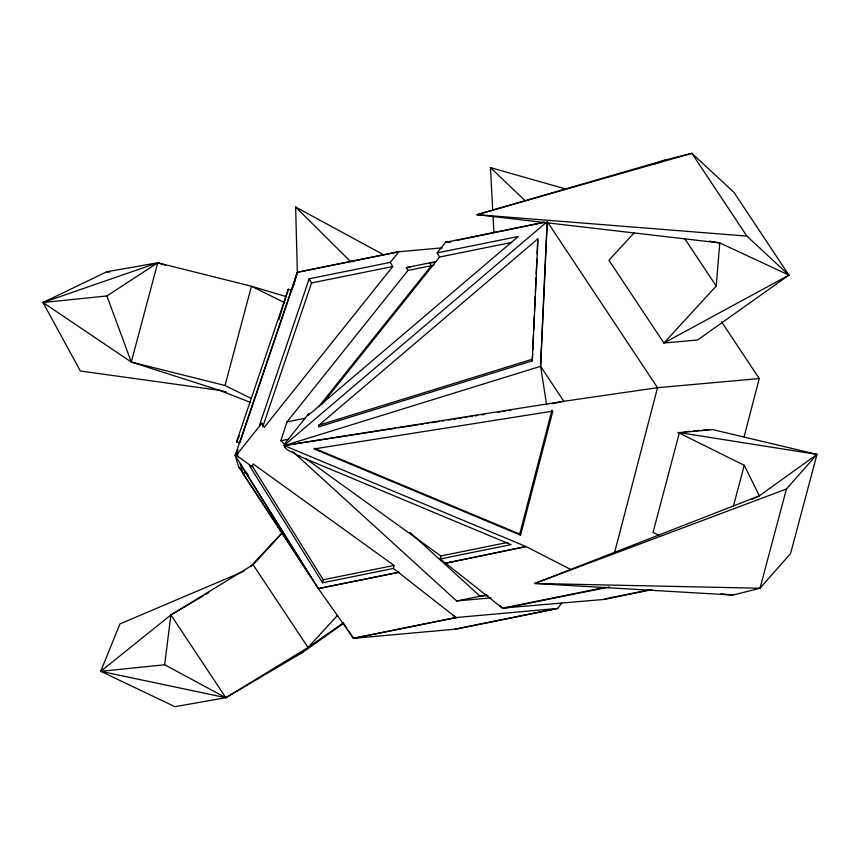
<?xml version="1.0" encoding="UTF-8"?>
<svg xmlns="http://www.w3.org/2000/svg" width="860" height="860" viewBox="0 0 860 860"><rect width="100%" height="100%" fill="white"/><g stroke="black" fill="none" stroke-linecap="round" stroke-linejoin="round"><path stroke-width="1.29" d="M532.275 360.877L538.016 238.672L318.91 425.173L318.587 426.904L532.275 360.877L532.577 354.18M532.759 350.171L533.415 335.443M533.662 330.089L534.264 316.695M534.501 311.341L535.167 296.614M535.35 292.604L536.006 277.877M536.188 273.856L536.855 259.139M537.091 253.775L537.693 240.392M546.616 404.77L540.596 366.306L547.304 221.686M744.061 436.88L759.251 378.561L657.524 387.699L563.816 401.287L540.596 366.306L547.1 221.729M634.196 232.759L608.945 260.247L663.899 343.022L716.208 286.058L719.766 242.918L709.188 241.165M343.269 623.586L302.731 652.364L225.847 697.707L164.647 664.769L170.903 614.943L253.087 564.73L282.875 532.286M393.396 568.449L322.608 582.779L249.464 465.668L252.453 466.894L253.087 463.873L394.041 565.428L393.396 568.449L456.101 617.544L353.46 638.324L318.34 588.584L238.747 467.087L235.189 455.456L297.345 272.287L295.636 207.045L383.796 254.861M321.941 404.286L439.546 257.043L437.138 252.894L518.3 236.468L308.16 415.348L308.697 413.703L284.789 443.631C281.951 451.005 297.065 452.166 299.269 457.412L299.699 455.402M322.608 582.779L323.252 579.758L252.238 466.055M609.514 586.939L502.992 608.525L440.223 558.968L440.858 555.958L306.418 459.089M520.547 535.189L314.029 448.92L552.84 411.134L520.547 535.189L519.719 534.071L552.012 410.016M614.663 552.292L657.524 387.699L548.046 222.794M250.615 402.458L219.708 390.365L131.29 362.038L157.745 262.784L251.464 286.251L286.111 296.592M251.099 398.427L225.019 385.495L251.464 286.251L284.66 302.709M293.357 286.541L297.141 272.319L398.814 251.743L442.406 247.83M733.279 506.551L744.276 465.303L677.884 432.376L817 454.381L790.555 553.625L760.004 588.24L732.924 595.066L534.759 583.456L759.369 495.822L817 454.381L712.746 429.613L679.4 432.612L653.052 532.415L659.05 535.393M786.448 488.996L760.004 588.24L534.759 583.456L786.448 488.996L817 454.381M291.637 290.153L297.442 272.276L292.207 288.842M278.833 319.78L288.326 289.207L291.604 290.207L239.811 442.846L236.532 441.857L288.326 289.207M318.34 588.584L398.76 572.308L318.34 588.584L235.189 455.456L237.51 455.101L237.973 453.102L261.87 423.185L264.278 427.334L392.73 266.525L390.322 262.364L398.814 251.743L297.345 272.287M284.767 444.362L280.812 440.761L286.971 421.916L407.973 270.427L433.977 265.159M285.24 447.308L284.165 445.544L284.789 443.631M390.322 262.364L309.159 278.801L259.483 425.206L261.87 423.185M262.741 426.829L311.567 282.951L309.159 278.801M342.914 623.178L308.031 647.494L225.847 697.707L174.902 706.683L100.749 671.316L119.948 623.909L244.089 571.169M236.532 441.857L239.456 435.837M252.453 466.894L238.424 456.789L235.189 455.456L238.026 449.629M561.709 602.924L557.828 608.407L455.187 629.187L353.46 638.324L348.321 630.477M437.138 252.894L445.63 242.262L544.509 222.245L457.402 240.295M318.727 406.726L431.376 265.686L429.742 262.87L435.063 262.386M337.582 615.33L308.031 647.494L253.087 564.73M250.496 566.686L282.155 532.716M284.273 445.286L546.078 222.6M237.51 455.101L235.189 455.456L237.973 453.102M170.903 614.943L225.847 697.707L100.749 671.316L170.903 614.943L203.025 595.991M788.932 275.135L697.611 339.99L663.899 343.022L788.932 275.135L733.978 192.371L691.891 153.316L664.812 160.143L476.999 214.656L719.766 242.918L788.932 275.135L746.846 236.091L691.891 153.316L476.999 214.656L746.846 236.091M226.223 391.902L219.708 390.365L80.345 371.004L43 302.505L106.898 295.969L157.745 262.784L165.324 265.213M243.262 473.796L240.23 463.862L311.234 577.554L243.262 473.796L246.143 471.925M205.325 594.636L208.765 592.604M43 302.505L106.801 271.76L157.745 262.784L43 302.505L131.29 362.038L225.019 385.495M752.134 499.294L759.369 495.822L744.276 465.303M297.818 654.46L302.731 652.364M654.761 163.841L664.812 160.143M318.91 425.173L532.598 359.147M284.327 445.62L540.596 366.306M235.189 455.456L237.457 454.757M450.898 241.649L445.63 242.262L450.919 241.789M652.052 589.584L604.709 599.388L502.917 608.063L605.558 587.294M311.567 282.951L392.73 266.525M439.546 257.043L511.539 242.466M407.973 270.427L406.339 267.6L436.246 261.548M286.971 421.916L305.171 418.229M280.812 440.761L288.616 439.191M551.529 403.781L563.816 401.287L284.165 445.544L525.997 546.552L571.115 569.664M323.252 579.758L394.041 565.428M440.858 555.958L507.722 542.423M440.223 558.968L511.012 544.638L298.269 455.779L299.269 457.412M292.669 451.565L456.638 600.957L486.556 594.905M353.46 638.324L456.101 617.544L557.828 608.407L455.187 629.187M604.644 598.925L650.697 589.605M284.165 445.544L395.503 428.248M398.159 427.839L418.046 424.743M420.69 424.335L423.346 423.926M425.99 423.507L428.645 423.098M431.301 422.69L439.245 421.454M441.9 421.035L444.555 420.626M448.533 420.013L451.177 419.594M453.833 419.185L456.477 418.777M459.132 418.358L461.788 417.949M464.432 417.541L467.087 417.121M469.732 416.713L472.387 416.304M475.042 415.896L477.687 415.477M481.664 414.864L484.32 414.445M497.575 412.392L500.219 411.983M502.874 411.564L505.519 411.155M508.174 410.747L510.829 410.327M100.749 671.316L164.647 664.769M406.339 267.6L410.327 267.245M684.366 431.785L689.559 431.322M693.45 430.978L699.933 430.387M702.523 430.161L709.005 429.581M487.996 595.507L480.052 596.216L409.919 532.318M456.638 600.957L491.071 597.861M476.999 214.656L480.923 214.366M534.759 583.456L537.371 583.263M353.159 261.601L350.536 261.515L295.636 207.045M720.981 593.841L732.924 595.066M106.801 271.76L109.456 272.125M492.705 209.98L490.447 167.614L566.417 189.189M314.438 448.318L519.719 534.071M238.747 467.087L240.531 468.528M499.681 605.515L502.992 608.525M452.865 614.997L456.165 618.007M490.447 167.614L525.019 200.627M685.011 239.091L716.208 286.058M721.518 321.737L759.251 378.561M246.874 473.043L248.336 475.279M343.183 622.64L346.849 628.241M237.36 455.112L238.424 456.789M106.898 295.969L131.29 362.038M493.06 216.602L493.909 232.49M525.997 546.552L445.63 563.192L525.997 546.552"/></g></svg>
